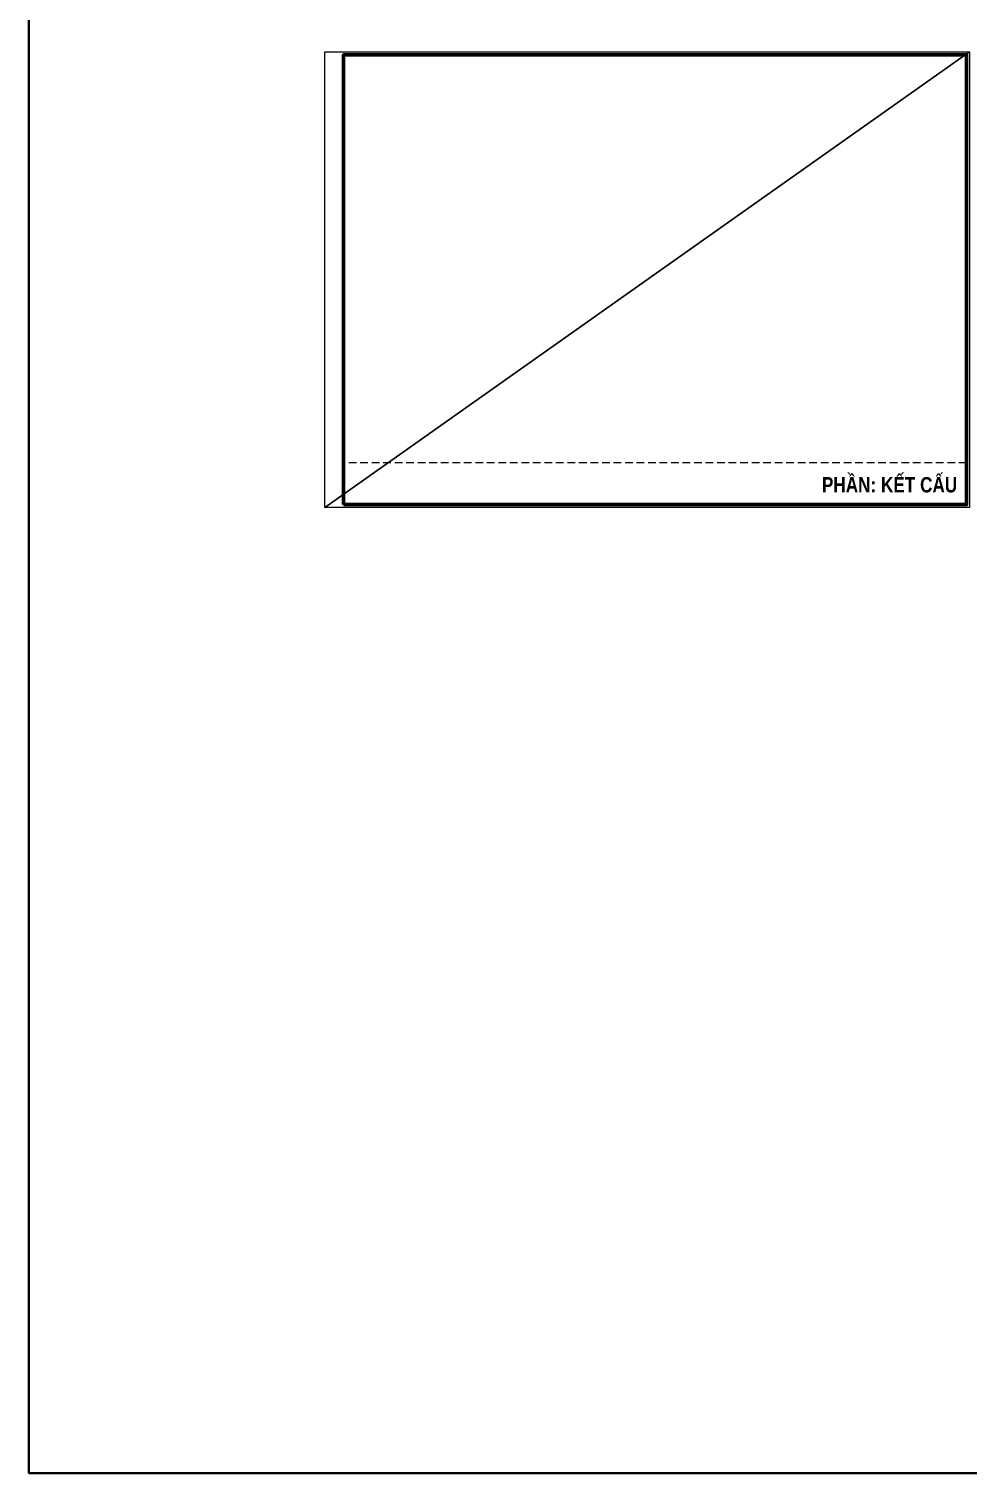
# Model space of a CAD drawing. Header units: millimetres. Extents: x -295047 to 29144, y -724756 to -246879.
# Drawn here: x -201628 to -171034, y -390911 to -343860 of the extents above; entities that cross this region are included whole.
import ezdxf
from ezdxf.enums import TextEntityAlignment as Align

# ---------------------------------------------------------------- set-up
doc = ezdxf.new("R2010")
doc.units = ezdxf.units.MM
doc.header["$MEASUREMENT"] = 0
doc.linetypes.add('HIDDEN', pattern=[0.375, 0.25, -0.125])
doc.layers.get('Defpoints').update_dxf_attribs({"color": 1})
doc.layers.add('0-Text', color=31, linetype='Continuous')
doc.layers.add('KCS_Plotter', color=11, linetype='Continuous', plot=False)
for name, color, linetype, lineweight in [('Khungten_LCDI', 7, 'Continuous', 5), ('LC MANH DUT', 35, 'HIDDEN', 5), ('LC Net dam2', 6, 'Continuous', 40)]:
    doc.layers.add(name, color=color, linetype=linetype, lineweight=lineweight)
doc.styles.add('LC3', font='VHARIALB_1.TTF', dxfattribs={"width": 0.8})

msp = doc.modelspace()

# ---------------------------------------------------------------- linework, layer by layer
at = {"layer": 'Defpoints', "lineweight": 0}
msp.add_lwpolyline([(-191984.2, -359455.3), (-191984.2, -344605.3), (-170984.2, -344605.3), (-170984.2, -359455.3)], close=True, dxfattribs=at)
at = {"layer": 'KCS_Plotter', "ltscale": 2}
msp.add_line((-191984.2, -359455.3), (-170984.2, -344605.3), dxfattribs=at)
at = {"layer": 'Khungten_LCDI', "color": 5, "lineweight": 60}
msp.add_lwpolyline([(-191384.2, -359355.3), (-191384.2, -344705.3), (-171084.2, -344705.3), (-171084.2, -359355.3)], close=True, dxfattribs=at)
at = {"layer": 'LC MANH DUT', "ltscale": 1000}
msp.add_line((-171084.2, -357997.8), (-191384.2, -357997.8), dxfattribs=at)
at = {"layer": 'LC Net dam2', "ltscale": 2}
msp.add_lwpolyline([(-201628.1, -316342.1), (29143.5, -316342.1), (29143.5, -390911.4), (-201628.1, -390911.4)], close=True, dxfattribs=at)

# ---------------------------------------------------------------- texts
at = {"layer": '0-Text', "style": 'LC3', "width": 0.8}
msp.add_text('phÇn: kÕt cÊu', height=500, dxfattribs=at).set_placement((-171389.2, -358962), align=Align.RIGHT)

doc.saveas('drawing.dxf')
